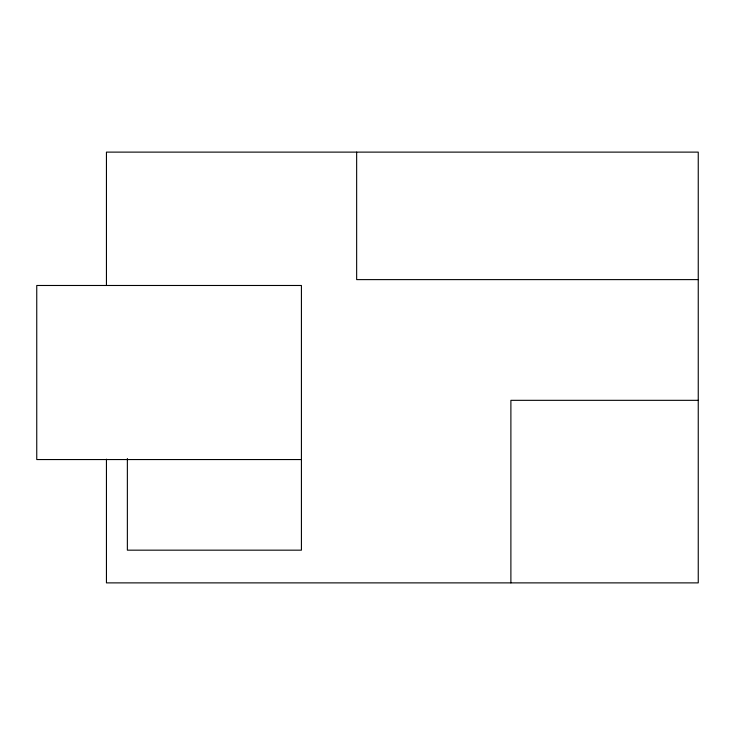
<?xml version="1.0" encoding="UTF-8"?>
<svg xmlns="http://www.w3.org/2000/svg" width="735" height="735" viewBox="0 0 735 735"><rect width="100%" height="100%" fill="white"/><g stroke="black" fill="none" stroke-linecap="round" stroke-linejoin="round"><path stroke-width="1.1" d="M698.25 279.612L356.65 279.612L356.65 152.117M698.25 400.327L510.889 400.327L510.889 582.883M301.423 459.55L36.75 459.55L36.75 285.483L301.423 285.483L301.423 550.166L127.366 550.166L127.366 458.502M106.446 285.015L106.446 152.117L698.25 152.117L698.25 582.883L106.446 582.883L106.446 459.154"/></g></svg>
